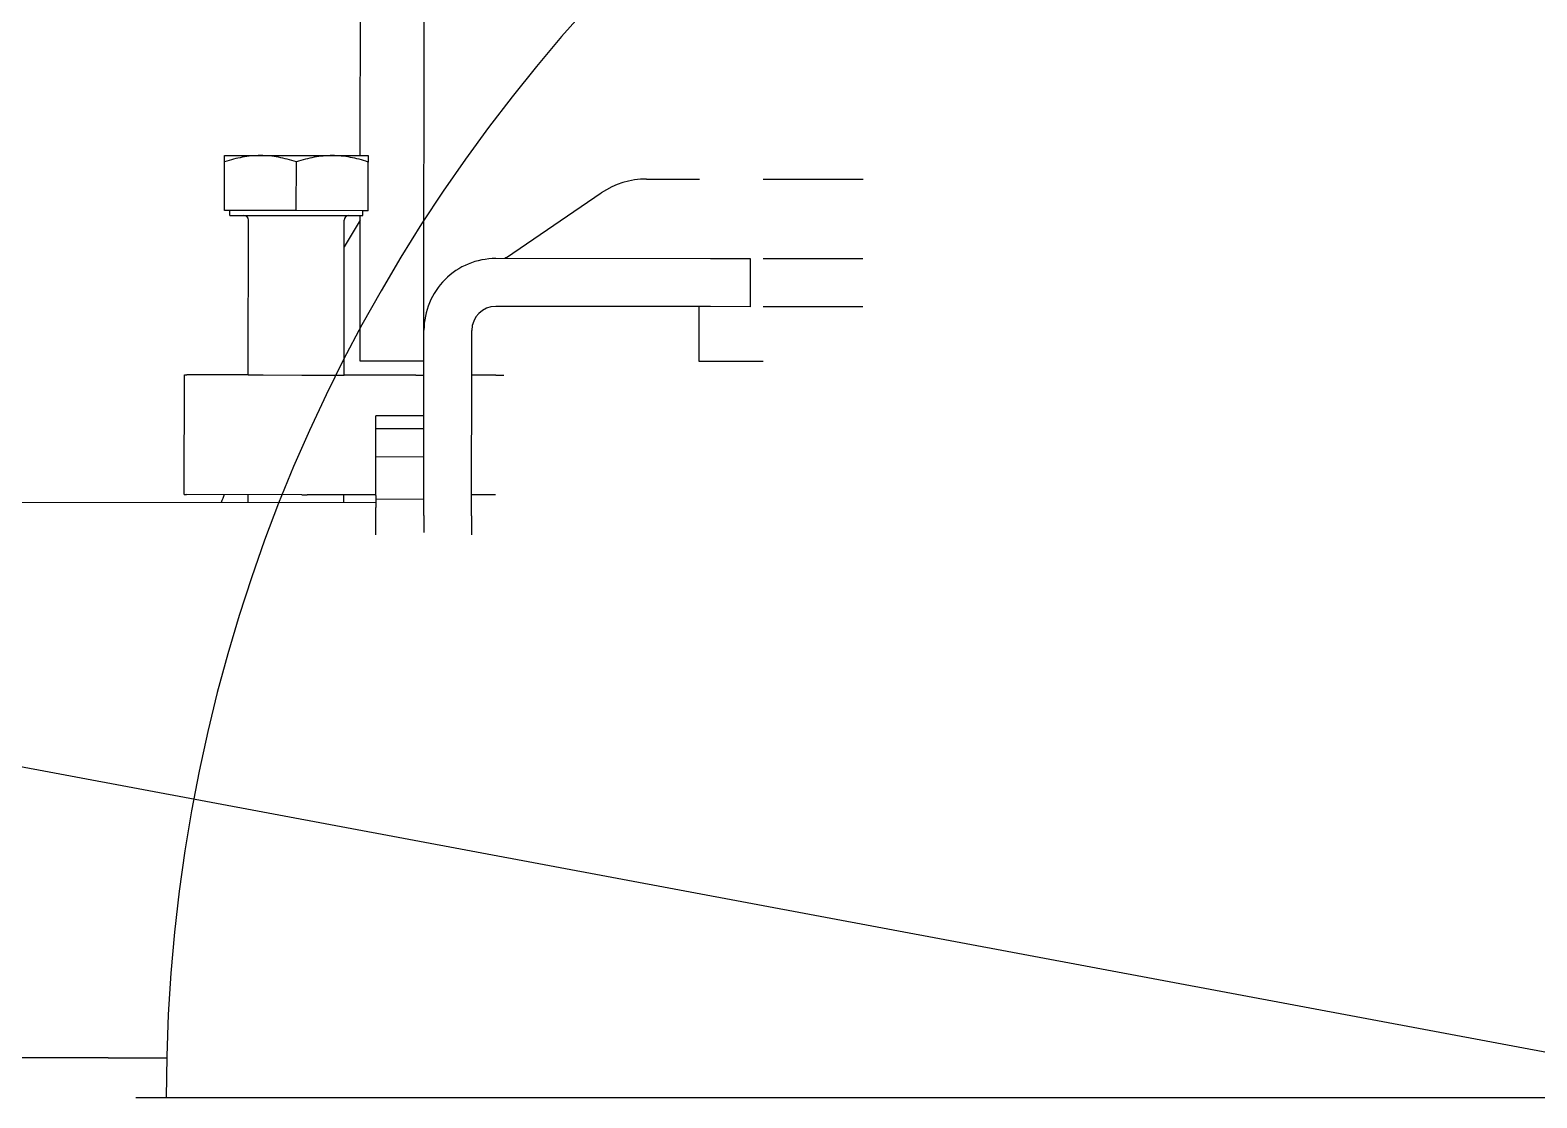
# Model space of a CAD drawing. Header units: inches. Extents: x -233729 to 737493, y -275239 to 196021.
# Drawn here: x 477782.7 to 477971.5, y 16055.8 to 16189.6 of the extents above; entities that cross this region are included whole.
import ezdxf

# ---------------------------------------------------------------- set-up
doc = ezdxf.new("R2010")
doc.units = ezdxf.units.IN
doc.header["$MEASUREMENT"] = 0
doc.layers.add('P_AX', color=7, linetype='Continuous')

# ---------------------------------------------------------------- blocks, each defined once
blk = doc.blocks.new('A$C48CB4C16')
at = {"layer": 'P_AX', "color": 6}
for p, q in [((3893.545099090086, 4905.529219102699, 710.6645883361932), (4307.582580733345, 4905.529219102699, 710.6645883361932)), ((4100.564324360806, 4905.529219101767, 710.6645883361937), (4813.895743931643, 4771.924462732977, 710.6645883361937))]:
    blk.add_line(p, q, dxfattribs=at)
at = {"layer": 'P_AX', "color": 6, "linetype": 'ByBlock', "lineweight": -2}
for q in [(4303.702314849361, 4900.529219102697, 710.6645883361932), (4303.763839911786, 4900.529219102697, 710.6645883361932), (4354.742898047087, 4900.529219102697, 710.6645883361932), (4354.742898047087, 4900.529219102697, 710.6645883361932)]:
    blk.add_line((4311.013902929494, 4900.529219102697, 710.6645883361932), q, dxfattribs=at)
at = {"layer": 'P_AX', "color": 6, "linetype": 'Continuous'}
for p, q in [((4265.489652933669, 4832.579871995493, 710.6645883361932), (4265.495742952452, 4834.972834463814, 710.6645883361932)), ((4265.489652933669, 4832.579871995493, 710.6645883361932), (4265.495742952452, 4834.972834463814, 710.6645883361932)), ((4277.496183612035, 4834.960982257153, 710.6645883361932), (4277.492790736491, 4831.538570934093, 710.6645883361932)), ((4271.494135711109, 4832.737921983587, 710.6645883361932), (4271.494711379753, 4833.526929445683, 710.6645883361932)), ((4271.494135711109, 4832.737921983587, 710.6645883361932), (4271.494711379753, 4833.526929445683, 710.6645883361932)), ((4271.494135711109, 4832.737921983587, 710.6645883361932), (4271.494711379753, 4833.526929445683, 710.6645883361932)), ((4271.494711379753, 4833.526929445683, 710.6645883361932), (4271.495897963177, 4834.66675085074, 710.6645883361932)), ((4271.494711379753, 4833.526929445683, 710.6645883361932), (4271.495897963177, 4834.66675085074, 710.6645883361932)), ((4271.494711379753, 4833.526929445683, 710.6645883361932), (4271.495897963177, 4834.66675085074, 710.6645883361932)), ((4265.489652933669, 4832.579871995493, 710.6645883361932), (4265.489840854891, 4830.223166784856, 710.6645883361932)), ((4265.489652933669, 4832.579871995493, 710.6645883361932), (4265.489840854891, 4830.223166784856, 710.6645883361932)), ((4271.489650159725, 4832.574102418615, 710.6645883361932), (4271.494135711109, 4832.737921983587, 710.6645883361932)), ((4271.489650159725, 4832.574102418615, 710.6645883361932), (4271.494135711109, 4832.737921983587, 710.6645883361932)), ((4271.489650159725, 4832.574102418615, 710.6645883361932), (4271.494135711109, 4832.737921983587, 710.6645883361932)), ((4271.489650159725, 4832.574102418615, 710.6645883361932), (4271.492793509387, 4831.544339389193, 710.6645883361932)), ((4271.489650159725, 4832.574102418615, 710.6645883361932), (4271.492793509387, 4831.544339389193, 710.6645883361932)), ((4271.489650159725, 4832.574102418615, 710.6645883361932), (4271.492793509387, 4831.544339389193, 710.6645883361932)), ((4271.492793509387, 4831.544339389193, 710.6645883361932), (4271.492340749362, 4830.966752560927, 710.6645883361932)), ((4271.492793509387, 4831.544339389193, 710.6645883361932), (4271.492340749362, 4830.966752560927, 710.6645883361932)), ((4271.492793509387, 4831.544339389193, 710.6645883361932), (4271.492340749362, 4830.966752560927, 710.6645883361932)), ((4277.49216364685, 4830.860775235692, 710.6645883361932), (4277.492790736491, 4831.538570934093, 710.6645883361932)), ((4262.490802743938, 4829.975721568919, 710.6645883361932), (4265.487164826715, 4829.972840277131, 710.6645883361932)), ((4265.489840854891, 4830.223166784856, 710.6645883361932), (4265.474936114158, 4814.723173950917, 710.6645883361932)), ((4265.489840854891, 4830.223166784856, 710.6645883361932), (4265.474936114158, 4814.723173950917, 710.6645883361932)), ((4271.491826579324, 4830.533408229823, 710.6645883361932), (4271.489838080946, 4830.217397207512, 710.6645883361932)), ((4271.491826579324, 4830.533408229823, 710.6645883361932), (4271.489838080946, 4830.217397207512, 710.6645883361932)), ((4271.489838080946, 4830.217397207512, 710.6645883361932), (4271.491367077688, 4830.036361182692, 710.6645883361932)), ((4271.489838080946, 4830.217397207512, 710.6645883361932), (4271.491367077688, 4830.036361182692, 710.6645883361932)), ((4271.490794896963, 4829.967067203137, 710.6645883361932), (4271.490017905715, 4828.617899533945, 710.6645883361932)), ((4271.490794896963, 4829.967067203137, 710.6645883361932), (4271.490017905715, 4828.617899533945, 710.6645883361932)), ((4271.490794896963, 4829.967067203137, 710.6645883361932), (4271.490017905715, 4828.617899533945, 710.6645883361932)), ((4271.491367077688, 4830.036361182692, 710.6645883361932), (4271.490794896963, 4829.967067203137, 710.6645883361932)), ((4271.491367077688, 4830.036361182692, 710.6645883361932), (4271.490794896963, 4829.967067203137, 710.6645883361932)), ((4271.491983787622, 4830.69851214497, 710.6645883361932), (4271.491826579324, 4830.533408229823, 710.6645883361932)), ((4271.491983787622, 4830.69851214497, 710.6645883361932), (4271.491826579324, 4830.533408229823, 710.6645883361932)), ((4271.491826579324, 4830.533408229823, 710.6645883361932), (4277.491823806427, 4830.527639774724, 710.6645883361932)), ((4271.492166419864, 4830.866543690326, 710.6645883361932), (4271.491983787622, 4830.69851214497, 710.6645883361932)), ((4271.492166419864, 4830.866543690326, 710.6645883361932), (4271.491983787622, 4830.69851214497, 710.6645883361932)), ((4271.492340749362, 4830.966752560927, 710.6645883361932), (4271.492166419864, 4830.866543690326, 710.6645883361932)), ((4271.492340749362, 4830.966752560927, 710.6645883361932), (4271.492166419864, 4830.866543690326, 710.6645883361932)), ((4277.491364304676, 4830.030592728059, 710.6645883361932), (4277.487416618621, 4825.920398573975, 710.6645883361932)), ((4277.491297586471, 4829.961297139178, 710.6645883361932), (4286.076573669677, 4829.953041566653, 710.6645883361932)), ((4277.491364304676, 4830.030592728059, 710.6645883361932), (4277.491823806427, 4830.527639774724, 710.6645883361932)), ((4277.491823806427, 4830.527639774724, 710.6645883361932), (4277.491981014725, 4830.692743690337, 710.6645883361932)), ((4277.491981014725, 4830.692743690337, 710.6645883361932), (4277.49216364685, 4830.860775235692, 710.6645883361932)), ((4277.492259507999, 4830.960984181265, 710.6645883361932), (4406.492215954465, 4830.836962385687, 710.6645883361932)), ((4281.491778293856, 4830.957139005537, 710.6645883361932), (4281.490816997481, 4829.957451214666, 710.6645883361932)), ((4286.783680393826, 4829.952361615493, 710.6645883361932), (4286.076573669677, 4829.953041566653, 710.6645883361932)), ((4286.783680393826, 4829.952361615493, 710.6645883361932), (4301.197900574305, 4829.938500962803, 710.6645883361932)), ((4293.491772747947, 4830.945602095805, 710.6645883361932), (4293.490811449475, 4829.945912066964, 710.6645883361932)), ((4301.490794309299, 4829.938219317819, 710.6645883361932), (4301.197900574305, 4829.938500962803, 710.6645883361932)), ((4301.490794309299, 4829.938219317819, 710.6645883361932), (4301.476370366639, 4814.938226252913, 710.6645883361932)), ((4271.489317085128, 4827.753458654626, 710.6645883361932), (4271.4882821762, 4826.79809717939, 710.6645883361932)), ((4271.489317085128, 4827.753458654626, 710.6645883361932), (4271.4882821762, 4826.79809717939, 710.6645883361932)), ((4271.489317085128, 4827.753458654626, 710.6645883361932), (4271.4882821762, 4826.79809717939, 710.6645883361932)), ((4271.490017905715, 4828.617899533945, 710.6645883361932), (4271.489317085128, 4827.753458654626, 710.6645883361932)), ((4271.490017905715, 4828.617899533945, 710.6645883361932), (4271.489317085128, 4827.753458654626, 710.6645883361932)), ((4271.490017905715, 4828.617899533945, 710.6645883361932), (4271.489317085128, 4827.753458654626, 710.6645883361932)), ((4271.487423228332, 4825.905482229895, 710.6645883361932), (4271.486972454471, 4825.421000249336, 710.6645883361932)), ((4271.487423228332, 4825.905482229895, 710.6645883361932), (4271.486972454471, 4825.421000249336, 710.6645883361932)), ((4271.487423228332, 4825.905482229895, 710.6645883361932), (4271.486972454471, 4825.421000249336, 710.6645883361932)), ((4271.4882821762, 4826.79809717939, 710.6645883361932), (4271.487419391516, 4825.926167029074, 710.6645883361932)), ((4271.4882821762, 4826.79809717939, 710.6645883361932), (4271.487419391516, 4825.926167029074, 710.6645883361932)), ((4271.4882821762, 4826.79809717939, 710.6645883361932), (4271.487419391516, 4825.926167029074, 710.6645883361932)), ((4271.487419391516, 4825.926167029074, 710.6645883361932), (4271.487423228332, 4825.905482229895, 710.6645883361932)), ((4271.487419391516, 4825.926167029074, 710.6645883361932), (4271.487423228332, 4825.905482229895, 710.6645883361932)), ((4271.487419391516, 4825.926167029074, 710.6645883361932), (4271.487423228332, 4825.905482229895, 710.6645883361932)), ((4277.487420455321, 4825.899713774795, 710.6645883361932), (4277.486828478051, 4825.304678383401, 710.6645883361932)), ((4271.485206239623, 4823.569149331309, 710.6645883361932), (4271.484783473657, 4823.098350779737, 710.6645883361932)), ((4271.485206239623, 4823.569149331309, 710.6645883361932), (4271.484783473657, 4823.098350779737, 710.6645883361932)), ((4271.485206239623, 4823.569149331309, 710.6645883361932), (4271.484783473657, 4823.098350779737, 710.6645883361932)), ((4271.486098694615, 4824.497075068883, 710.6645883361932), (4271.485206239623, 4823.569149331309, 710.6645883361932)), ((4271.486098694615, 4824.497075068883, 710.6645883361932), (4271.485206239623, 4823.569149331309, 710.6645883361932)), ((4271.486098694615, 4824.497075068883, 710.6645883361932), (4271.485206239623, 4823.569149331309, 710.6645883361932)), ((4271.486167775934, 4824.507391551162, 710.6645883361932), (4271.486098694615, 4824.497075068883, 710.6645883361932)), ((4271.486167775934, 4824.507391551162, 710.6645883361932), (4271.486098694615, 4824.497075068883, 710.6645883361932)), ((4271.486167775934, 4824.507391551162, 710.6645883361932), (4271.486098694615, 4824.497075068883, 710.6645883361932)), ((4271.486753312522, 4825.22823623533, 710.6645883361932), (4271.486167775934, 4824.507391551162, 710.6645883361932)), ((4271.486753312522, 4825.22823623533, 710.6645883361932), (4271.486167775934, 4824.507391551162, 710.6645883361932)), ((4271.486753312522, 4825.22823623533, 710.6645883361932), (4271.486167775934, 4824.507391551162, 710.6645883361932)), ((4271.486831251066, 4825.310446838035, 710.6645883361932), (4271.486753312522, 4825.22823623533, 710.6645883361932)), ((4271.486831251066, 4825.310446838035, 710.6645883361932), (4271.486753312522, 4825.22823623533, 710.6645883361932)), ((4271.486831251066, 4825.310446838035, 710.6645883361932), (4271.486753312522, 4825.22823623533, 710.6645883361932)), ((4271.486753312522, 4825.22823623533, 710.6645883361932), (4277.486750539508, 4825.222467780232, 710.6645883361932)), ((4271.486972454471, 4825.421000249336, 710.6645883361932), (4271.486831251066, 4825.310446838035, 710.6645883361932)), ((4271.486972454471, 4825.421000249336, 710.6645883361932), (4271.486831251066, 4825.310446838035, 710.6645883361932)), ((4271.486972454471, 4825.421000249336, 710.6645883361932), (4271.486831251066, 4825.310446838035, 710.6645883361932)), ((4277.486750539508, 4825.222467780232, 710.6645883361932), (4277.483769478044, 4822.096143770616, 710.6645883361932)), ((4277.486828478051, 4825.304678383401, 710.6645883361932), (4277.486750539508, 4825.222467780232, 710.6645883361932)), ((4271.483398049488, 4821.707803591738, 710.6645883361932), (4271.482033354113, 4820.229210262305, 710.6645883361932)), ((4271.483398049488, 4821.707803591738, 710.6645883361932), (4271.482033354113, 4820.229210262305, 710.6645883361932)), ((4271.483398049488, 4821.707803591738, 710.6645883361932), (4271.482033354113, 4820.229210262305, 710.6645883361932)), ((4271.483423562022, 4821.735007434735, 710.6645883361932), (4271.483398049488, 4821.707803591738, 710.6645883361932)), ((4271.483423562022, 4821.735007434735, 710.6645883361932), (4271.483398049488, 4821.707803591738, 710.6645883361932)), ((4271.483423562022, 4821.735007434735, 710.6645883361932), (4271.483398049488, 4821.707803591738, 710.6645883361932)), ((4271.483398049488, 4821.707803591738, 710.6645883361932), (4277.483395276475, 4821.702035136639, 710.6645883361932)), ((4271.48377225094, 4822.101912225715, 710.6645883361932), (4271.483423562022, 4821.735007434735, 710.6645883361932)), ((4271.48377225094, 4822.101912225715, 710.6645883361932), (4271.483423562022, 4821.735007434735, 710.6645883361932)), ((4271.48377225094, 4822.101912225715, 710.6645883361932), (4271.483423562022, 4821.735007434735, 710.6645883361932)), ((4271.483915920253, 4822.156711474179, 710.6645883361932), (4271.48377225094, 4822.101912225715, 710.6645883361932)), ((4271.483915920253, 4822.156711474179, 710.6645883361932), (4271.48377225094, 4822.101912225715, 710.6645883361932)), ((4271.483915920253, 4822.156711474179, 710.6645883361932), (4271.48377225094, 4822.101912225715, 710.6645883361932)), ((4271.484783473657, 4823.098350779737, 710.6645883361932), (4271.483915920253, 4822.156711474179, 710.6645883361932)), ((4271.484783473657, 4823.098350779737, 710.6645883361932), (4271.483915920253, 4822.156711474179, 710.6645883361932)), ((4271.484783473657, 4823.098350779737, 710.6645883361932), (4271.483915920253, 4822.156711474179, 710.6645883361932)), ((4271.481862738147, 4820.079076863944, 710.6645883361932), (4271.476370954304, 4814.96707413823, 710.6645883361932)), ((4271.481862738147, 4820.079076863944, 710.6645883361932), (4271.476370954304, 4814.96707413823, 710.6645883361932)), ((4271.481962903985, 4820.187773026645, 710.6645883361932), (4271.481862738147, 4820.079076863944, 710.6645883361932)), ((4271.481962903985, 4820.187773026645, 710.6645883361932), (4271.481862738147, 4820.079076863944, 710.6645883361932)), ((4271.481962903985, 4820.187773026645, 710.6645883361932), (4271.481862738147, 4820.079076863944, 710.6645883361932)), ((4271.481862738147, 4820.079076863944, 710.6645883361932), (4277.481861488428, 4820.075063396829, 710.6645883361932)), ((4271.482033354113, 4820.229210262305, 710.6645883361932), (4271.481962903985, 4820.187773026645, 710.6645883361932)), ((4271.482033354113, 4820.229210262305, 710.6645883361932), (4271.481962903985, 4820.187773026645, 710.6645883361932)), ((4271.482033354113, 4820.229210262305, 710.6645883361932), (4271.481962903985, 4820.187773026645, 710.6645883361932)), ((4262.476378801278, 4814.975728503547, 710.6645883361932), (4261.476380185107, 4814.976690099693, 710.6645883361932)), ((4262.476378801278, 4814.975728503547, 710.6645883361932), (4265.472849086625, 4814.972847107917, 710.6645883361932)), ((4265.474936114158, 4814.723173950917, 710.6645883361932), (4265.47047127597, 4812.481383545907, 710.6645883361932)), ((4265.474936114158, 4814.723173950917, 710.6645883361932), (4265.47047127597, 4812.481383545907, 710.6645883361932)), ((4271.474933340214, 4814.717404374039, 710.6645883361932), (4271.473569192341, 4813.2170761131, 710.6645883361932)), ((4271.476370954304, 4814.96707413823, 710.6645883361932), (4271.474933340214, 4814.717404374039, 710.6645883361932)), ((4272.476369570592, 4814.966112542083, 710.6645883361932), (4271.476370954304, 4814.96707413823, 710.6645883361932)), ((4272.476369570592, 4814.966112542083, 710.6645883361932), (4281.476393054822, 4814.957458172112, 710.6645883361932)), ((4281.476393054822, 4814.957458172112, 710.6645883361932), (4281.457738089026, 4795.557467141306, 710.6645883361932)), ((4286.062149727018, 4814.953048501748, 710.6645883361932), (4281.476393054822, 4814.957458172112, 710.6645883361932)), ((4286.062149727018, 4814.953048501748, 710.6645883361932), (4281.476393054822, 4814.957458172112, 710.6645883361932)), ((4286.769256451167, 4814.952368550587, 710.6645883361932), (4286.062149727018, 4814.953048501748, 710.6645883361932)), ((4286.769256451167, 4814.952368550587, 710.6645883361932), (4286.062149727018, 4814.953048501748, 710.6645883361932)), ((4291.601383765228, 4814.947722015089, 710.6645883361932), (4286.769256451167, 4814.952368550587, 710.6645883361932)), ((4291.601383765228, 4814.947722015089, 710.6645883361932), (4286.769256451167, 4814.952368550587, 710.6645883361932)), ((4293.476387506816, 4814.945919017891, 710.6645883361932), (4291.601383765228, 4814.947722015089, 710.6645883361932)), ((4293.476387506816, 4814.945919017891, 710.6645883361932), (4291.601383765228, 4814.947722015089, 710.6645883361932)), ((4293.476387506816, 4814.945919017891, 710.6645883361932), (4293.457732541021, 4795.545927987553, 710.6645883361932)), ((4293.476387506816, 4814.945919017891, 710.6645883361932), (4301.183476631646, 4814.938507897898, 710.6645883361932)), ((4301.476370366639, 4814.938226252913, 710.6645883361932), (4301.183476631646, 4814.938507897898, 710.6645883361932)), ((4228.973588841501, 4813.257943950713, 710.6645883361932), (4236.97358514287, 4813.250251181542, 710.6645883361932)), ((4236.97358514287, 4813.250251181542, 710.6645883361932), (4236.966981508769, 4806.382887092537, 710.6645883361932)), ((4265.47047127597, 4812.481383545907, 710.6645883361932), (4265.468854744104, 4810.795867542388, 710.6645883361932)), ((4265.47047127597, 4812.481383545907, 710.6645883361932), (4265.468854744104, 4810.795867542388, 710.6645883361932)), ((4271.470468502026, 4812.475613968565, 710.6645883361932), (4271.468851970043, 4810.790097965512, 710.6645883361932)), ((4271.470468502026, 4812.475613968565, 710.6645883361932), (4271.468851970043, 4810.790097965512, 710.6645883361932)), ((4271.473569192341, 4813.2170761131, 710.6645883361932), (4271.470468502026, 4812.475613968565, 710.6645883361932)), ((4271.473569192341, 4813.2170761131, 710.6645883361932), (4271.470468502026, 4812.475613968565, 710.6645883361932)), ((4271.473569192341, 4813.2170761131, 710.6645883361932), (4279.47356549371, 4813.209383343931, 710.6645883361932)), ((4279.47356549371, 4813.209383343931, 710.6645883361932), (4279.456016363343, 4794.959391712795, 710.6645883361932)), ((4265.468854744104, 4810.795867542388, 710.6645883361932), (4265.467469674652, 4809.355482506219, 710.6645883361932)), ((4265.468854744104, 4810.795867542388, 710.6645883361932), (4265.467469674652, 4809.355482506219, 710.6645883361932)), ((4271.468851970043, 4810.790097965512, 710.6645883361932), (4271.467467149488, 4809.349975564636, 710.6645883361932)), ((4271.468851970043, 4810.790097965512, 710.6645883361932), (4271.467467149488, 4809.349975564636, 710.6645883361932)), ((4271.467467149488, 4809.349975564636, 710.6645883361932), (4271.392784866388, 4729.206458650182, 710.6645883361932)), ((4230.556410322431, 4806.389052024229, 710.6645883361932), (4230.550640745439, 4800.389054798174, 710.6645883361932)), ((4230.567445570486, 4806.389041412274, 710.6645883361932), (4235.564594610827, 4806.384235622945, 710.6645883361932)), ((4235.564594610827, 4806.384235622945, 710.6645883361932), (4262.464587658643, 4806.358368680465, 710.6645883361932)), ((4230.561675993492, 4800.389044186219, 710.6645883361932), (4235.558825033717, 4800.384238396889, 710.6645883361932)), ((4235.558825033717, 4800.384238396889, 710.6645883361932), (4262.458816696424, 4800.358371455806, 710.6645883361932)), ((4261.102298364276, 4800.212966312773, 710.6645883361932), (4249.240018925279, 4792.128293960007, 710.6645883361932)), ((4278.456578378333, 4794.360352486956, 710.6645883361932), (4278.450716341496, 4788.264202882653, 710.6645883361932)), ((4278.456578378333, 4794.360352486956, 710.6645883361932), (4279.141585243865, 4794.35969379137, 710.6645883361932)), ((4279.142162201576, 4794.959693513929, 710.6645883361932), (4279.141585243865, 4794.35969379137, 710.6645883361932)), ((4279.141585243865, 4794.35969379137, 710.6645883361932), (4287.456567035056, 4794.351698123968, 710.6645883361932)), ((4280.857161408639, 4794.958044376808, 710.6645883361932), (4279.142162201576, 4794.959693513929, 710.6645883361932)), ((4287.457146864151, 4794.951697845596, 710.6645883361932), (4280.857161408639, 4794.958044376808, 710.6645883361932)), ((4287.456567035056, 4794.351698123968, 710.6645883361932), (4287.45070499822, 4788.255548519666, 710.6645883361932)), ((4287.456567035056, 4794.351698123968, 710.6645883361932), (4295.771577555221, 4794.343702447252, 710.6645883361932)), ((4294.057155305869, 4794.945351306933, 710.6645883361932), (4287.457146864151, 4794.951697845596, 710.6645883361932)), ((4295.772154512931, 4794.943702169812, 710.6645883361932), (4294.057155305869, 4794.945351306933, 710.6645883361932)), ((4295.772154512931, 4794.943702169812, 710.6645883361932), (4295.771577555221, 4794.343702447252, 710.6645883361932)), ((4295.771577555221, 4794.343702447252, 710.6645883361932), (4296.456570056267, 4794.343043755858, 710.6645883361932)), ((4296.456570056267, 4794.343043755858, 710.6645883361932), (4296.45070801943, 4788.246894151555, 710.6645883361932)), ((4228.951614209218, 4790.405708612527, 710.6645883361932), (4216.452084480202, 4790.417728118251, 710.6645883361932)), ((4243.59857815085, 4790.391624141602, 710.6645883361932), (4236.951610510586, 4790.398015843357, 710.6645883361932)), ((4282.949937693076, 4787.456028495568, 710.6645883361932), (4278.449950546957, 4787.460355674966, 710.6645883361932)), ((4279.448804392013, 4787.459395178712, 710.6645883361932), (4279.38432377507, 4720.403609469186, 710.6645883361932)), ((4291.949933532042, 4787.447374129786, 710.6645883361932), (4282.949937693076, 4787.456028495568, 710.6645883361932)), ((4296.449942224891, 4787.443046943868, 710.6645883361932), (4291.949933532042, 4787.447374129786, 710.6645883361932))]:
    blk.add_line(p, q, dxfattribs=at)
at = {"layer": 'P_AX', "color": 6}
for radius in [4100.563866852364, 761.7891955324333]:
    blk.add_circle((4100.5638399116, 4905.530419049437, 710.6645883361932), radius, dxfattribs=at)
at = {"layer": 'P_AX', "color": 6, "linetype": 'ByBlock', "lineweight": -2}
blk.add_arc((4100.563839911716, 4905.529219102699, 710.6645883361932), 203.2000000000007, 270, 0, dxfattribs=at)
blk.add_arc((4100.563839911716, 4905.529219102699, 710.6645883361932), 203.2000000000007, 270, 0, dxfattribs=at)
at = {"layer": 'P_AX', "color": 6, "linetype": 'Continuous'}
for centre, radius, start, end in [((4100.563839911716, 4905.529219102699, 710.6645883361932), 209.9999999999993, 338.9038425172643, 339.1957958636272), ((4262.467471061739, 4809.358367294657, 710.6645883361932), 9.000000000000094, 269.9449045907344, 359.9465765737681), ((4262.467471061739, 4809.358367294657, 710.6645883361932), 2.999999999955078, 269.9449310510595, 359.9449045907344), ((4255.47047355189, 4808.476291870817, 710.6645883361932), 9.999999999996918, 304.2761745307917, 305.7394337193652), ((4100.563839911716, 4905.529219102699, 710.6645883361932), 210, 328.4156657995187, 329.4757963184692), ((4280.857738366351, 4795.558044099367, 710.6645883361932), 0.5999999999992491, 269.9449045907344, 359.9449045907344), ((4294.05773226358, 4795.545351029492, 710.6645883361932), 0.6000000000001586, 179.9449045907344, 269.9449045907344), ((4243.608194112661, 4800.391619518517, 710.6645883361932), 9.99999999999718, 269.9449045907344, 304.2761745307917)]:
    blk.add_arc(centre, radius, start, end, dxfattribs=at)
for points in [[(4277.487416618621, 4825.920398573975, 710.6645883361932), (4277.487418537027, 4825.910056174386, 710.6645883361932), (4277.487420455321, 4825.899713774795, 710.6645883361932)], [(4277.483395276475, 4821.702035136639, 710.6645883361932), (4277.483182125143, 4821.461994467887, 710.6645883361932), (4277.483018095139, 4821.288448773443, 710.6645883361932), (4277.482605011435, 4820.857556678473, 710.6645883361932), (4277.482282828656, 4820.520989074956, 710.6645883361932), (4277.482065024436, 4820.292825865212, 710.6645883361932), (4277.481960131088, 4820.182004571545, 710.6645883361932)], [(4277.483420789009, 4821.729238979637, 710.6645883361932), (4277.483408032799, 4821.715637058137, 710.6645883361932), (4277.483395276475, 4821.702035136639, 710.6645883361932)], [(4277.483769478044, 4822.096143770616, 710.6645883361932), (4277.483601251034, 4821.901851532633, 710.6645883361932), (4277.483420789009, 4821.729238979637, 710.6645883361932)], [(4277.481960131088, 4820.182004571545, 710.6645883361932), (4277.481932482915, 4820.152169350186, 710.6645883361932), (4277.481906602508, 4820.124158770895, 710.6645883361932), (4277.481882926658, 4820.09844430641, 710.6645883361932), (4277.481861488428, 4820.075063396829, 710.6645883361932)], [(4216.467455483972, 4806.402599994677, 710.6645883361932), (4223.749443103676, 4806.395597625642, 710.6645883361932), (4228.966985207982, 4806.390580422363, 710.6645883361932)], [(4216.461685905, 4800.402602768621, 710.6645883361932), (4223.252128886989, 4800.396073070006, 710.6645883361932), (4228.961215630872, 4800.390583196307, 710.6645883361932)], [(4278.449950546957, 4787.460355674966, 710.6645883361932), (4278.44995210308, 4787.462092275384, 710.6645883361932), (4278.449962995946, 4787.47424847691, 710.6645883361932), (4278.449975774391, 4787.487888680889, 710.6645883361932), (4278.450001930235, 4787.515683978914, 710.6645883361932), (4278.450065791258, 4787.583030220239, 710.6645883361932), (4278.450155494384, 4787.677264958737, 710.6645883361932), (4278.450301274308, 4787.830056207372, 710.6645883361932), (4278.450487861526, 4788.025323553594, 710.6645883361932), (4278.450716341496, 4788.264202882653, 710.6645883361932)], [(4278.450716341496, 4788.264202882653, 710.6645883361932), (4279.592372655752, 4787.920990386629, 710.6645883361932), (4280.676538091851, 4787.674775929309, 710.6645883361932), (4281.824863312882, 4787.510970118108, 710.6645883361932), (4282.949937693076, 4787.456028495568, 710.6645883361932)], [(4282.949937693076, 4787.456028495568, 710.6645883361932), (4284.076573812752, 4787.508943842842, 710.6645883361932), (4285.226761458325, 4787.670962189442, 710.6645883361932), (4286.309963616775, 4787.914945647239, 710.6645883361932), (4287.45070499822, 4788.255548519666, 710.6645883361932)], [(4287.45070499822, 4788.255548519666, 710.6645883361932), (4288.59236313519, 4787.912336022711, 710.6645883361932), (4289.676530302037, 4787.666121564924, 710.6645883361932), (4290.824857356143, 4787.502315753258, 710.6645883361932), (4291.949933532042, 4787.447374129786, 710.6645883361932)], [(4291.949933532042, 4787.447374129786, 710.6645883361932), (4293.076571449637, 4787.500289476595, 710.6645883361932), (4294.226760930847, 4787.662307822729, 710.6645883361932), (4295.309964817715, 4787.906291279594, 710.6645883361932), (4296.45070801943, 4788.246894151555, 710.6645883361932)], [(4296.45070801943, 4788.246894151555, 710.6645883361932), (4296.450479362975, 4788.007830189194, 710.6645883361932), (4296.450292664929, 4787.812446590165, 710.6645883361932), (4296.450146840536, 4787.659608083895, 710.6645883361932), (4296.450057405279, 4787.565654196429, 710.6645883361932), (4296.449993679533, 4787.498450756191, 710.6645883361932), (4296.449971662834, 4787.475112664166, 710.6645883361932), (4296.449963059974, 4787.46596806415, 710.6645883361932), (4296.449944829335, 4787.445912083729, 710.6645883361932), (4296.449942224891, 4787.443046943868, 710.6645883361932)]]:
    blk.add_spline(points, degree=3, dxfattribs=at)

msp = doc.modelspace()

# ---------------------------------------------------------------- block references
at = {"color": 1, "rotation": 180.0000000029513}
msp.add_blockref('A$C48CB4C16', (482103.5383251106, 20961.31663733844, -710.6645883361924), dxfattribs=at)

doc.saveas('drawing.dxf')
